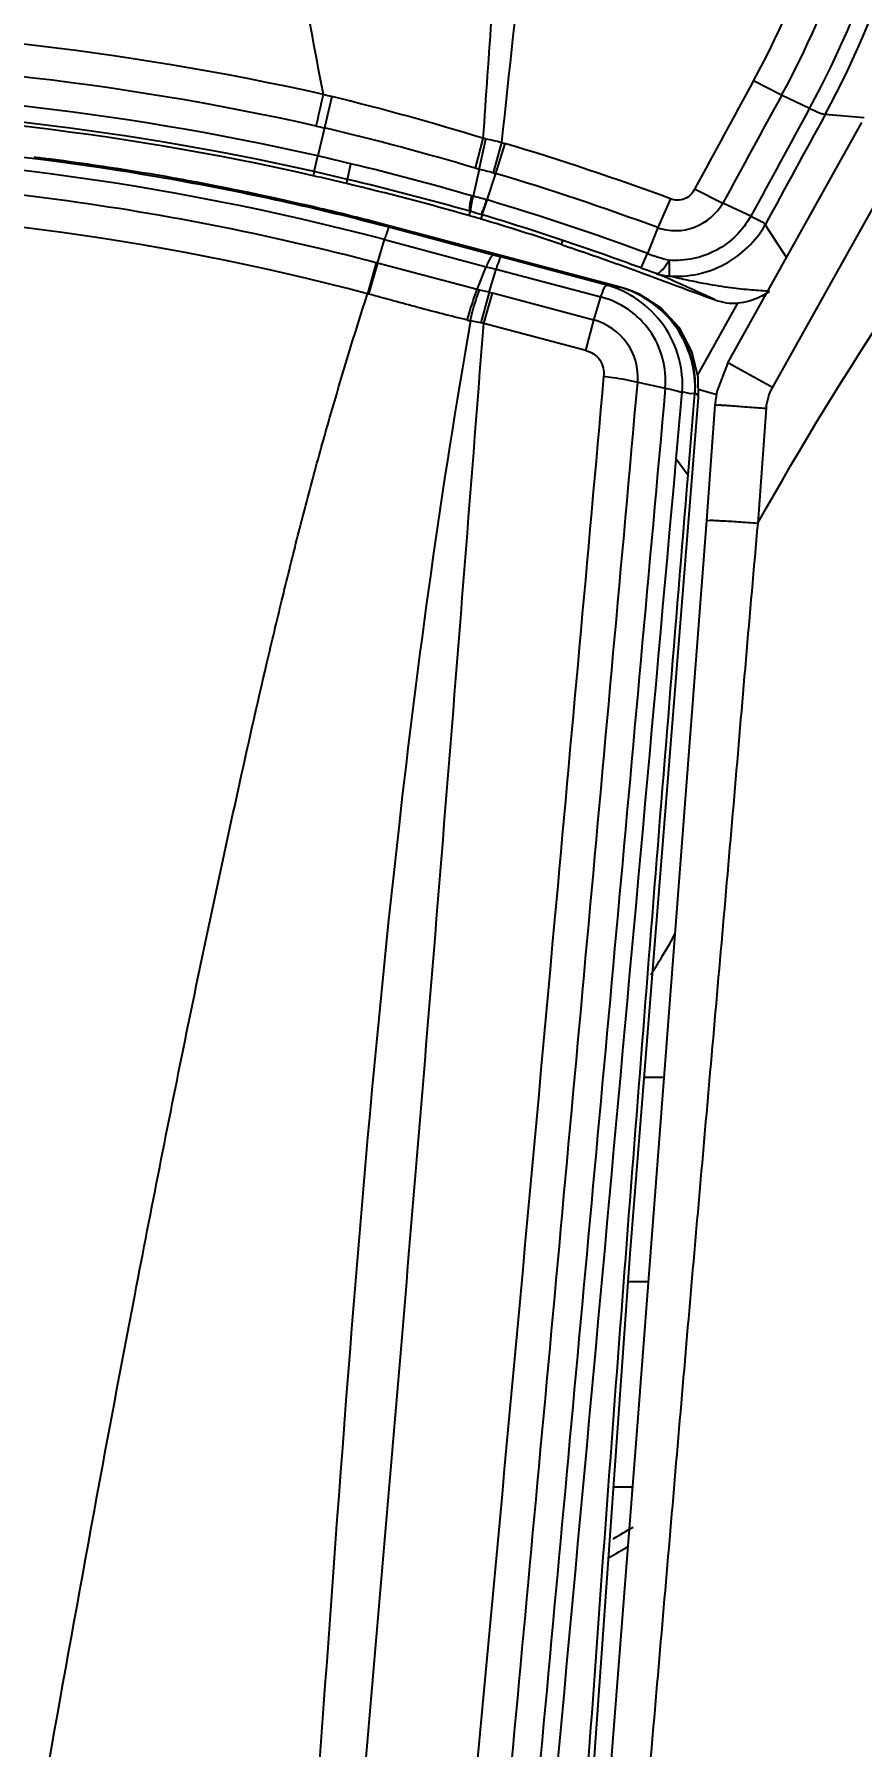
# Model space of a CAD drawing. Header units: inches. Extents: x -176 to 245, y -250 to 344.
# Drawn here: x -70.7 to -62.65, y -54.76 to -38.1 of the extents above; entities that cross this region are included whole.
import ezdxf

# ---------------------------------------------------------------- set-up
doc = ezdxf.new("R2010")
doc.units = ezdxf.units.IN
doc.header["$LTSCALE"] = 2.42
doc.header["$MEASUREMENT"] = 0
doc.header["$PDMODE"] = 3
doc.header["$PDSIZE"] = 0.3125
doc.layers.get('0').update_dxf_attribs({"linetype": 'CONTINUOUS'})
doc.layers.get('Defpoints').update_dxf_attribs({"linetype": 'CONTINUOUS'})
doc.layers.add('DIM', color=3, linetype='CONTINUOUS', lineweight=18)
doc.styles.get("Standard").update_dxf_attribs({"font": 'arial.ttf', "width": 0.8})
doc.dimstyles.new('ISO-25', dxfattribs={"dimtxt": 5, "dimasz": 2.5, "dimexe": 1.25, "dimexo": 0.625, "dimgap": 2, "dimtad": 1, "dimtih": 1, "dimtoh": 1, "dimdec": 1, "dimdsep": 46, "dimtxsty": 'Standard', "dimcen": 0, "dimclrd": 3, "dimclre": 3, "dimclrt": 4, "dimadec": 0, "dimazin": 0, "dimtfac": 1, "dimtdec": 1, "dimtmove": 0, "dimatfit": 3, "dimfxl": 1, "dimarcsym": 0})

# ---------------------------------------------------------------- blocks, each defined once
blk = doc.blocks.new('*D2')
at = {"layer": 'Defpoints', "color": 0, "transparency": 16777216}
for p in [(-33.347, 99.104), (-73.847, -177.433), (13.761, -177.433)]:
    blk.add_point(p, dxfattribs=at)
at = {"layer": 'DIM', "color": 3, "lineweight": -2, "transparency": 16777216}
for p, q in [((-32.722, 99.104), (15.011, 99.104)), ((13.761, 94.104), (13.761, -34.611)), ((13.761, -172.433), (13.761, -43.717)), ((-73.222, -177.433), (15.011, -177.433))]:
    blk.add_line(p, q, dxfattribs=at)
at = {"layer": 'DIM', "color": 3, "transparency": 16777216}
for points in [[(12.928, 94.104), (14.595, 94.104), (13.761, 99.104)], [(12.928, -172.433), (14.595, -172.433), (13.761, -177.433)]]:
    blk.add_solid(points, dxfattribs=at)
at = {"layer": 'DIM', "color": 4, "transparency": 16777216, "insert": (13.761, -39.164), "char_height": 5, "attachment_point": 5}
blk.add_mtext('276.5', dxfattribs=at)

msp = doc.modelspace()

# ---------------------------------------------------------------- linework, layer by layer
at = {"color": 7, "linetype": 'Continuous'}
for p, q in [((-63.427, -38.69), (-63.7, -38.551)), ((-67.801, -38.703), (-67.873, -39.008)), ((-63.155, -38.818), (-63.427, -38.69)), ((-62.649, -38.955), (-63.954, -41.296)), ((-62.625, -38.91), (-63.003, -38.878)), ((-67.873, -39.008), (-67.938, -39.281)), ((-66.332, -39.11), (-66.406, -39.4)), ((-66.37, -39.412), (-66.304, -39.117)), ((-66.152, -39.151), (-66.232, -39.446)), ((-66.12, -39.159), (-66.211, -39.451)), ((-66.152, -39.151), (-66.12, -39.159)), ((-67.974, -39.434), (-67.937, -39.281)), ((-62.211, -39.192), (-63.517, -41.531)), ((-69.346, -39.509), (-69.341, -39.497)), ((-67.974, -39.434), (-67.983, -39.475)), ((-67.65, -39.509), (-67.618, -39.357)), ((-66.37, -39.412), (-66.426, -39.674)), ((-66.211, -39.451), (-66.294, -39.71)), ((-69.1, -39.541), (-69.116, -39.538)), ((-69.1, -39.541), (-69.099, -39.541)), ((-67.66, -39.55), (-67.65, -39.509)), ((-64.274, -39.602), (-64, -39.741)), ((-66.457, -39.82), (-66.469, -39.861)), ((-66.457, -39.82), (-66.449, -39.822)), ((-66.426, -39.674), (-66.441, -39.67)), ((-66.34, -39.854), (-66.29, -39.711)), ((-66.29, -39.711), (-66.294, -39.71)), ((-64.509, -39.698), (-64.632, -39.979)), ((-63.728, -39.869), (-63.999, -39.741)), ((-67.319, -39.942), (-67.318, -39.941)), ((-66.832, -40.071), (-67.319, -39.942)), ((-64.996, -40.558), (-67.318, -39.941)), ((-66.231, -40.246), (-67.246, -39.975)), ((-66.34, -39.854), (-66.353, -39.895)), ((-66.35, -39.851), (-66.34, -39.854)), ((-64.632, -39.979), (-64.733, -40.231)), ((-63.588, -39.952), (-63.46, -40.147)), ((-67.359, -40.326), (-67.289, -40.096)), ((-67.289, -40.096), (-66.301, -40.359)), ((-66.832, -40.071), (-66.83, -40.071)), ((-65.568, -40.144), (-65.555, -40.103)), ((-63.499, -40.087), (-63.381, -40.269)), ((-67.37, -40.323), (-67.454, -40.623)), ((-67.359, -40.326), (-67.444, -40.625)), ((-67.359, -40.326), (-67.37, -40.323)), ((-66.388, -40.582), (-67.359, -40.326)), ((-66.16, -40.264), (-66.231, -40.246)), ((-66.159, -40.263), (-66.23, -40.243)), ((-65.126, -40.539), (-66.159, -40.263)), ((-64.794, -40.371), (-64.733, -40.231)), ((-63.41, -40.225), (-63.382, -40.269)), ((-66.388, -40.582), (-66.301, -40.359)), ((-66.301, -40.359), (-66.204, -40.383)), ((-66.273, -40.607), (-66.204, -40.383)), ((-66.204, -40.383), (-65.185, -40.653)), ((-67.454, -40.623), (-67.444, -40.625)), ((-66.366, -40.587), (-66.388, -40.582)), ((-66.273, -40.607), (-66.366, -40.587)), ((-66.273, -40.607), (-66.352, -40.904)), ((-66.324, -40.911), (-66.239, -40.617)), ((-66.273, -40.607), (-66.239, -40.617)), ((-65.255, -40.878), (-66.239, -40.617)), ((-65.255, -40.878), (-65.185, -40.653)), ((-65.126, -40.539), (-65.006, -40.557)), ((-65.006, -40.557), (-65.003, -40.557)), ((-65.003, -40.557), (-64.996, -40.558)), ((-64.244, -41.418), (-63.854, -40.713)), ((-66.352, -40.904), (-66.453, -40.885)), ((-65.332, -41.174), (-66.324, -40.911)), ((-65.332, -41.174), (-65.255, -40.878)), ((-63.952, -41.296), (-63.951, -41.295)), ((-63.886, -41.326), (-63.517, -41.531)), ((-64.827, -41.484), (-64.56, -41.542)), ((-64.452, -42.228), (-64.394, -41.577)), ((-64.312, -41.597), (-64.394, -41.577)), ((-64.337, -42.389), (-64.275, -41.63)), ((-64.272, -41.593), (-64.312, -41.597)), ((-64.275, -41.63), (-64.272, -41.593)), ((-64.272, -41.593), (-64.269, -41.594)), ((-64.238, -41.551), (-64.059, -41.604)), ((-64.076, -41.708), (-64.158, -42.828)), ((-63.579, -41.737), (-63.66, -42.854)), ((-64.452, -42.228), (-64.337, -42.389)), ((-64.158, -42.828), (-64.832, -51.643)), ((-64.699, -47.251), (-64.68, -47.221)), ((-64.573, -48.251), (-64.762, -48.251)), ((-64.725, -50.237), (-64.918, -50.237)), ((-64.832, -51.643), (-65.495, -60.133)), ((-64.879, -52.237), (-65.06, -52.237))]:
    msp.add_line(p, q, dxfattribs=at)
for points in [[(-67.318, -39.941), (-67.832, -39.812), (-68.466, -39.668), (-69.099, -39.541)], [(-64.237, -41.633), (-64.24, -41.437), (-64.3, -41.186), (-64.422, -40.955), (-64.599, -40.764), (-64.817, -40.624), (-64.996, -40.558)], [(-63.952, -41.296), (-64.057, -41.573), (-64.076, -41.708)], [(-65.446, -57.647), (-64.899, -49.966), (-64.237, -41.633)]]:
    msp.add_lwpolyline(points, dxfattribs=at)
for centre, radius, start, end in [((-71.082, -34.525), 8.408, 331.4058, 354.9994), ((-71.114, -34.506), 8.752, 331.4386, 354.9561), ((-71.123, -34.483), 9.071, 331.4507, 354.9588), ((-71.212, -34.434), 9.334, 331.5697, 354.8583), ((-73.847, -65.285), 27.262, 77.3656, 102.6369), ((-73.847, -65.317), 26.978, 77.3828, 102.6196), ((241.212, -205.523), 347.637, 151.2942, 151.49141), ((-73.847, -65.566), 26.785, 77.3345, 102.6664), ((-73.847, -65.321), 26.504, 77.218, 102.7844), ((-108.021, -29.681), 41.135, 346.9199, 347.3588), ((-59.321, -2.525), 37.158, 256.6773, 256.8088), ((-74.201, -64.646), 26.721, 72.8739, 76.142), ((214.38, -190.803), 316.725, 151.29716, 151.5137), ((205.739, -185.946), 306.514, 151.31422, 151.53798), ((-59.794, -2.524), 37.368, 257.3864, 257.5134), ((217.922, -192.426), 320.15, 151.33985, 151.55863), ((-73.888, -65.053), 25.942, 79.9172, 89.9072), ((-74.347, -66.169), 27.922, 73.4774, 76.5927), ((-66.846, -41.19), 2.143, 75.3351, 76.1205), ((-72.565, -67.702), 29.263, 77.3406, 77.6456), ((-73.753, -64.678), 26.636, 69.6931, 73.3491), ((-73.873, -64.951), 25.712, 75.1643, 89.9416), ((-73.828, -64.827), 25.724, 82.7049, 83.0055), ((-73.779, -64.465), 25.36, 79.9206, 82.7109), ((-74.871, -69.164), 30.677, 76.3242, 76.9369), ((-73.713, -64.08), 24.969, 79.3899, 79.9142), ((-74.577, -68.481), 29.747, 76.5541, 77.1935), ((-74.862, -69.718), 31.058, 76.5723, 77.1854), ((-74.456, -67.464), 28.927, 73.9146, 76.3276), ((-66.737, -40.513), 1.161, 71.5506, 73.4384), ((-70.415, -56.029), 17.103, 75.8435, 76.3193), ((-65.729, -37.447), 2.061, 255.8731, 256.4868), ((-73.711, -64.515), 26.162, 69.6939, 73.3392), ((-73.909, -65.191), 26.081, 75.1993, 79.926), ((-73.845, -64.785), 25.686, 76.7948, 79.3534), ((-74.39, -67.714), 28.957, 74.1253, 76.5613), ((-74.553, -68.428), 29.731, 74.1994, 76.5755), ((-73.849, -64.752), 24.962, 75.158, 89.9945), ((-73.825, -64.695), 25.594, 76.5722, 76.7935), ((-73.913, -65.059), 25.969, 75.2903, 76.5694), ((-68.703, -47.744), 8.236, 73.4029, 74.1178), ((-69.611, -51.74), 12.48, 74.5851, 75.2118), ((-73.641, -64.287), 25.653, 69.6803, 73.3463), ((-69.068, -48.995), 9.496, 73.3835, 74.113), ((-73.513, -63.878), 25.029, 71.4921, 73.3756), ((-73.497, -63.789), 24.982, 71.4619, 73.3521), ((-73.89, -64.959), 26.216, 69.6996, 71.4617), ((-74.905, -67.865), 29.293, 69.5044, 69.8088), ((-65.247, -41.477), 0.952, 74.7202, 75.1189), ((-65.257, -41.509), 0.985, 61.8058, 74.6435), ((-65.266, -41.526), 1.005, 60.8965, 61.8419), ((-63.878, -40.159), 0.551, 303.6008, 307.015), ((-63.401, -37.162), 3.44, 267.2856, 267.5832), ((-66.15, -39.465), 1.452, 256.7364, 257.9814), ((-66.551, -41.861), 0.977, 76.5527, 78.2309), ((-65.405, -41.438), 0.58, 355.4925, 75.005), ((-74.114, -37.103), 18.065, 300.0601, 300.7693), ((-75.32, -35.303), 20.366, 300.099, 300.7158)]:
    msp.add_arc(centre, radius, start, end, dxfattribs=at)
for points, knots in [([(-65.034, -28.099), (-65.122, -29.02), (-65.347, -31.323), (-65.71, -35.008), (-66.002, -37.77), (-66.152, -39.151)], [0, 0, 0, 0, 0.249868, 0.62481, 1, 1, 1, 1]), ([(-67.884, -38.683), (-67.968, -38.251), (-68.123, -37.385), (-68.304, -36.079), (-68.453, -34.768), (-68.579, -33.455), (-68.686, -32.141), (-68.807, -30.387), (-68.88, -29.071), (-68.921, -28.193)], [0, 0, 0, 0, 0.125056, 0.25009, 0.375113, 0.500117, 0.625107, 0.750083, 1, 1, 1, 1]), ([(-65.593, -29.331), (-65.722, -30.96), (-65.912, -33.403), (-66.16, -36.663), (-66.277, -38.294), (-66.332, -39.11)], [0, 0, 0, 0, 0.499834, 0.749866, 1, 1, 1, 1]), ([(-63.659, -42.855), (-62.82, -41.361), (-60.951, -38.516), (-58.631, -36.02), (-57.389, -34.896)], [0, 0, 0, 0, 0.505619, 1, 1, 1, 1]), ([(-67.937, -39.281), (-69.871, -38.844), (-73.848, -38.399), (-77.824, -38.844), (-79.758, -39.281)], [0, 0, 0, 0, 0.5, 1, 1, 1, 1]), ([(-63.155, -38.818), (-63.123, -38.833), (-63.08, -38.853), (-63.029, -38.872), (-63.011, -38.877), (-63.003, -38.878)], [0, 0, 0, 0, 0.653727, 0.868524, 1, 1, 1, 1]), ([(-67.369, -40.322), (-68.424, -40.043), (-70.571, -39.622), (-72.755, -39.48), (-73.846, -39.477)], [0, 0, 0, 0, 0.49987, 1, 1, 1, 1]), ([(-64.274, -39.602), (-64.292, -39.644), (-64.363, -39.719), (-64.466, -39.715), (-64.509, -39.698)], [0, 0, 0, 0, 0.499864, 1, 1, 1, 1]), ([(-66.457, -39.82), (-66.461, -39.818), (-66.461, -39.8), (-66.46, -39.773), (-66.452, -39.725), (-66.445, -39.69), (-66.441, -39.67)], [0, 0, 0, 0, 0.08517, 0.283424, 0.595275, 1, 1, 1, 1]), ([(-66.449, -39.822), (-66.45, -39.822), (-66.451, -39.817), (-66.451, -39.809), (-66.45, -39.796), (-66.446, -39.771), (-66.438, -39.729), (-66.43, -39.694), (-66.426, -39.674)], [0, 0, 0, 0, 0.026783, 0.081087, 0.164986, 0.278833, 0.592263, 1, 1, 1, 1]), ([(-66.35, -39.851), (-66.349, -39.851), (-66.347, -39.847), (-66.343, -39.84), (-66.338, -39.828), (-66.328, -39.804), (-66.313, -39.764), (-66.301, -39.729), (-66.294, -39.71)], [0, 0, 0, 0, 0.024148, 0.077745, 0.161464, 0.274814, 0.586292, 1, 1, 1, 1]), ([(-53.142, -39.671), (-54.085, -40.532), (-55.827, -42.419), (-57.975, -45.604), (-59.694, -49.034), (-61.044, -52.614), (-62.145, -56.265), (-63.099, -59.935), (-63.921, -62.975), (-64.749, -65.337), (-65.265, -66.475), (-65.574, -67.015)], [0, 0, 0, 0, 0.12591, 0.251787, 0.377606, 0.503247, 0.628565, 0.753332, 0.877196, 0.938723, 1, 1, 1, 1]), ([(-64.632, -39.979), (-64.575, -39.999), (-64.452, -40.019), (-64.212, -39.973), (-64.059, -39.845), (-63.999, -39.741)], [0, 0, 0, 0, 0.251751, 0.503586, 1, 1, 1, 1]), ([(-67.246, -39.975), (-67.247, -39.975), (-67.249, -39.979), (-67.252, -39.984), (-67.256, -39.995), (-67.263, -40.015), (-67.275, -40.049), (-67.284, -40.079), (-67.289, -40.096)], [0, 0, 0, 0, 0.023473, 0.076328, 0.159307, 0.272035, 0.583328, 1, 1, 1, 1]), ([(-52.856, -39.981), (-54.564, -41.547), (-56.872, -44.425), (-59.157, -48.865), (-60.632, -52.622), (-61.792, -56.512), (-62.793, -60.355), (-63.639, -63.443), (-64.465, -65.698), (-64.949, -66.716), (-65.216, -67.183)], [0, 0, 0, 0, 0.229776, 0.359665, 0.494584, 0.629427, 0.761947, 0.888532, 0.946703, 1, 1, 1, 1]), ([(-63.728, -39.869), (-63.804, -40.005), (-64.039, -40.24), (-64.365, -40.308), (-64.52, -40.296)], [0, 0, 0, 0, 0.500193, 1, 1, 1, 1]), ([(-64.518, -40.45), (-64.336, -40.464), (-63.956, -40.381), (-63.677, -40.11), (-63.587, -39.951)], [0, 0, 0, 0, 0.499667, 1, 1, 1, 1]), ([(-63.587, -39.951), (-63.586, -39.943), (-63.607, -39.93), (-63.636, -39.916), (-63.679, -39.894), (-63.711, -39.878), (-63.728, -39.869)], [0, 0, 0, 0, 0.133349, 0.345307, 0.637113, 1, 1, 1, 1]), ([(-65.568, -40.144), (-65.38, -40.207), (-65.005, -40.337), (-64.508, -40.523), (-64.197, -40.637), (-64.073, -40.683)], [0, 0, 0, 0, 0.374995, 0.749998, 1, 1, 1, 1]), ([(-66.231, -40.246), (-66.235, -40.245), (-66.248, -40.255), (-66.262, -40.277), (-66.281, -40.313), (-66.294, -40.342), (-66.301, -40.359)], [0, 0, 0, 0, 0.103372, 0.30231, 0.60289, 1, 1, 1, 1]), ([(-66.16, -40.265), (-66.161, -40.265), (-66.163, -40.268), (-66.166, -40.273), (-66.171, -40.283), (-66.178, -40.303), (-66.19, -40.337), (-66.199, -40.366), (-66.204, -40.383)], [0, 0, 0, 0, 0.025761, 0.080087, 0.163896, 0.276623, 0.585894, 1, 1, 1, 1]), ([(-64.649, -40.425), (-64.641, -40.428), (-64.619, -40.421), (-64.573, -40.378), (-64.542, -40.332), (-64.52, -40.296)], [0, 0, 0, 0, 0.127584, 0.332871, 1, 1, 1, 1]), ([(-64.52, -40.296), (-64.522, -40.33), (-64.523, -40.375), (-64.521, -40.426), (-64.52, -40.444), (-64.518, -40.45)], [0, 0, 0, 0, 0.662785, 0.875944, 1, 1, 1, 1]), ([(-64.072, -40.683), (-64.11, -40.665), (-64.301, -40.576), (-64.493, -40.49), (-64.648, -40.425)], [0, 0, 0, 0, 0.200089, 1, 1, 1, 1]), ([(-63.564, -40.598), (-63.623, -40.595), (-63.752, -40.585), (-63.96, -40.562), (-64.157, -40.528), (-64.348, -40.492), (-64.457, -40.466), (-64.518, -40.45)], [0, 0, 0, 0, 0.184965, 0.398668, 0.651237, 0.804771, 1, 1, 1, 1]), ([(-71.435, -60.066), (-71.166, -58.448), (-70.613, -55.207), (-69.875, -51.148), (-69.316, -48.304), (-68.978, -46.672), (-68.712, -45.446), (-68.484, -44.424), (-68.289, -43.61), (-68.142, -43.013), (-67.988, -42.419), (-67.764, -41.62), (-67.583, -41.021), (-67.454, -40.623)], [0, 0, 0, 0, 0.247878, 0.496625, 0.623109, 0.685785, 0.748395, 0.812558, 0.843973, 0.874731, 0.90548, 0.936724, 1, 1, 1, 1]), ([(-66.483, -40.878), (-66.645, -40.84), (-66.966, -40.757), (-67.284, -40.668), (-67.444, -40.625)], [0, 0, 0, 0, 0.501313, 1, 1, 1, 1]), ([(-66.483, -40.878), (-66.476, -40.85), (-66.447, -40.75), (-66.415, -40.651), (-66.388, -40.582)], [0, 0, 0, 0, 0.279788, 1, 1, 1, 1]), ([(-66.453, -40.885), (-66.448, -40.856), (-66.425, -40.755), (-66.391, -40.657), (-66.366, -40.587)], [0, 0, 0, 0, 0.2795, 1, 1, 1, 1]), ([(-65.185, -40.653), (-65.175, -40.624), (-65.164, -40.592), (-65.138, -40.537), (-65.126, -40.539)], [0, 0, 0, 0, 0.704598, 1, 1, 1, 1]), ([(-64.56, -41.542), (-64.551, -41.444), (-64.569, -41.245), (-64.695, -40.973), (-64.908, -40.763), (-65.09, -40.678), (-65.185, -40.654)], [0, 0, 0, 0, 0.250087, 0.499903, 0.749725, 1, 1, 1, 1]), ([(-64.394, -41.578), (-64.385, -41.468), (-64.411, -41.236), (-64.559, -40.917), (-64.809, -40.671), (-65.019, -40.568), (-65.126, -40.539)], [0, 0, 0, 0, 0.243426, 0.499538, 0.755946, 1, 1, 1, 1]), ([(-64.272, -41.593), (-64.254, -41.37), (-64.361, -41.008), (-64.688, -40.689), (-64.898, -40.586), (-65.006, -40.557)], [0, 0, 0, 0, 0.495816, 0.752668, 1, 1, 1, 1]), ([(-64.269, -41.594), (-64.255, -41.408), (-64.318, -41.114), (-64.543, -40.809), (-64.695, -40.694), (-64.777, -40.648)], [0, 0, 0, 0, 0.498253, 0.749356, 1, 1, 1, 1]), ([(-63.573, -40.617), (-63.593, -40.631), (-63.679, -40.68), (-63.778, -40.708), (-63.854, -40.713)], [0, 0, 0, 0, 0.242601, 1, 1, 1, 1]), ([(-66.453, -40.885), (-66.74, -42.521), (-67.302, -46.634), (-67.811, -53.206), (-68.144, -58.124), (-68.373, -60.555)], [0, 0, 0, 0, 0.252101, 0.629393, 1, 1, 1, 1]), ([(-67.968, -60.573), (-67.822, -58.951), (-67.538, -55.711), (-67.121, -50.832), (-66.714, -45.901), (-66.454, -42.586), (-66.324, -40.911)], [0, 0, 0, 0, 0.247739, 0.494393, 0.744534, 1, 1, 1, 1]), ([(-65.332, -41.174), (-65.279, -41.187), (-65.179, -41.254), (-65.151, -41.371), (-65.158, -41.425)], [0, 0, 0, 0, 0.501559, 1, 1, 1, 1]), ([(-63.951, -41.295), (-63.944, -41.294), (-63.922, -41.31), (-63.901, -41.318), (-63.886, -41.326)], [0, 0, 0, 0, 0.298029, 1, 1, 1, 1]), ([(-65.158, -41.425), (-65.316, -43.188), (-65.943, -50.138), (-66.586, -57.087), (-67.08, -62.272)], [0, 0, 0, 0, 0.253677, 1, 1, 1, 1]), ([(-66.748, -62.343), (-66.422, -58.907), (-65.775, -51.955), (-65.142, -45.001), (-64.827, -41.484)], [0, 0, 0, 0, 0.494254, 1, 1, 1, 1]), ([(-65.158, -41.425), (-65.128, -41.428), (-65.016, -41.443), (-64.906, -41.463), (-64.827, -41.484)], [0, 0, 0, 0, 0.2702, 1, 1, 1, 1]), ([(-64.559, -41.542), (-64.875, -45.067), (-65.509, -52.036), (-66.154, -59.003), (-66.48, -62.446)], [0, 0, 0, 0, 0.505773, 1, 1, 1, 1]), ([(-64.559, -41.542), (-64.538, -41.546), (-64.502, -41.553), (-64.45, -41.566), (-64.423, -41.573), (-64.396, -41.583), (-64.394, -41.577)], [0, 0, 0, 0, 0.374399, 0.672509, 0.885812, 1, 1, 1, 1]), ([(-64.237, -41.633), (-64.236, -41.625), (-64.241, -41.605), (-64.26, -41.597), (-64.269, -41.594)], [0, 0, 0, 0, 0.470541, 1, 1, 1, 1]), ([(-64.076, -41.708), (-64.076, -41.704), (-64.055, -41.706), (-64.031, -41.704), (-63.98, -41.707), (-63.892, -41.713), (-63.755, -41.724), (-63.641, -41.733), (-63.579, -41.737)], [0, 0, 0, 0, 0.023232, 0.085212, 0.181773, 0.307752, 0.626828, 1, 1, 1, 1]), ([(-66.317, -62.567), (-66.16, -60.907), (-65.526, -54.129), (-64.91, -47.348), (-64.452, -42.228)], [0, 0, 0, 0, 0.244923, 1, 1, 1, 1]), ([(-65.65, -60.121), (-65.468, -57.164), (-65.052, -51.251), (-64.58, -45.343), (-64.337, -42.389)], [0, 0, 0, 0, 0.499986, 1, 1, 1, 1]), ([(-64.158, -42.828), (-64.158, -42.825), (-64.136, -42.83), (-64.113, -42.825), (-64.063, -42.83), (-64.003, -42.832), (-63.928, -42.836), (-63.813, -42.843), (-63.723, -42.85), (-63.66, -42.854)], [0, 0, 0, 0, 0.02195, 0.08323, 0.179022, 0.304319, 0.454096, 0.623324, 1, 1, 1, 1]), ([(-63.66, -42.854), (-63.739, -43.74), (-63.889, -45.522), (-64.12, -48.158), (-64.352, -50.789), (-64.574, -53.408), (-64.805, -56.041), (-65.019, -58.661), (-65.246, -61.215), (-65.373, -62.902), (-65.454, -63.719)], [0, 0, 0, 0, 0.127377, 0.256283, 0.378961, 0.505833, 0.632678, 0.757596, 0.882432, 1, 1, 1, 1]), ([(-64.68, -47.221), (-64.661, -47.19), (-64.587, -47.069), (-64.514, -46.947), (-64.465, -46.853)], [0, 0, 0, 0, 0.255184, 1, 1, 1, 1]), ([(-90.392, -59.155), (-90.002, -60.354), (-89.238, -62.747), (-87.946, -66.273), (-86.533, -69.074), (-85.009, -71.057), (-83.168, -72.784), (-80.317, -74.326), (-77.146, -74.942), (-74.571, -75.094), (-71.986, -75.073), (-68.775, -74.712), (-65.16, -73.31), (-62.259, -70.789), (-60.311, -67.554), (-58.91, -64.075), (-57.727, -60.493), (-56.186, -55.658), (-54.847, -52.057), (-53.667, -49.791)], [0, 0, 0, 0, 0.062311, 0.124161, 0.185611, 0.216375, 0.247315, 0.309858, 0.373427, 0.405386, 0.437377, 0.50115, 0.56412, 0.625917, 0.687314, 0.748992, 0.811137, 0.873719, 1, 1, 1, 1])]:
    msp.add_open_spline(points, degree=3, knots=knots, dxfattribs=at)
for points in [[(-64.733, -40.231), (-64.663, -40.256), (-64.592, -40.278), (-64.52, -40.296)], [(-64.648, -40.425), (-64.607, -40.44), (-64.562, -40.449), (-64.518, -40.45)], [(-64.073, -40.683), (-64.004, -40.709), (-63.927, -40.719), (-63.854, -40.713)], [(-63.517, -41.531), (-63.552, -41.594), (-63.573, -41.666), (-63.579, -41.737)]]:
    msp.add_open_spline(points, degree=3, dxfattribs=at)

# ---------------------------------------------------------------- dimensions: what is measured, and where the dimension line sits
at = {"layer": 'DIM'}
dim = msp.add_linear_dim(base=(13.761, -177.433), p1=(-33.347, 99.104), p2=(-73.847, -177.433), angle=90, dimstyle='ISO-25', override={"dimasz": 5, "dimtad": 0}, dxfattribs=at)
dim.commit()
dim.dimension.update_dxf_attribs({"geometry": '*D2', "text_midpoint": (13.761, -39.164)})

doc.saveas('drawing.dxf')
